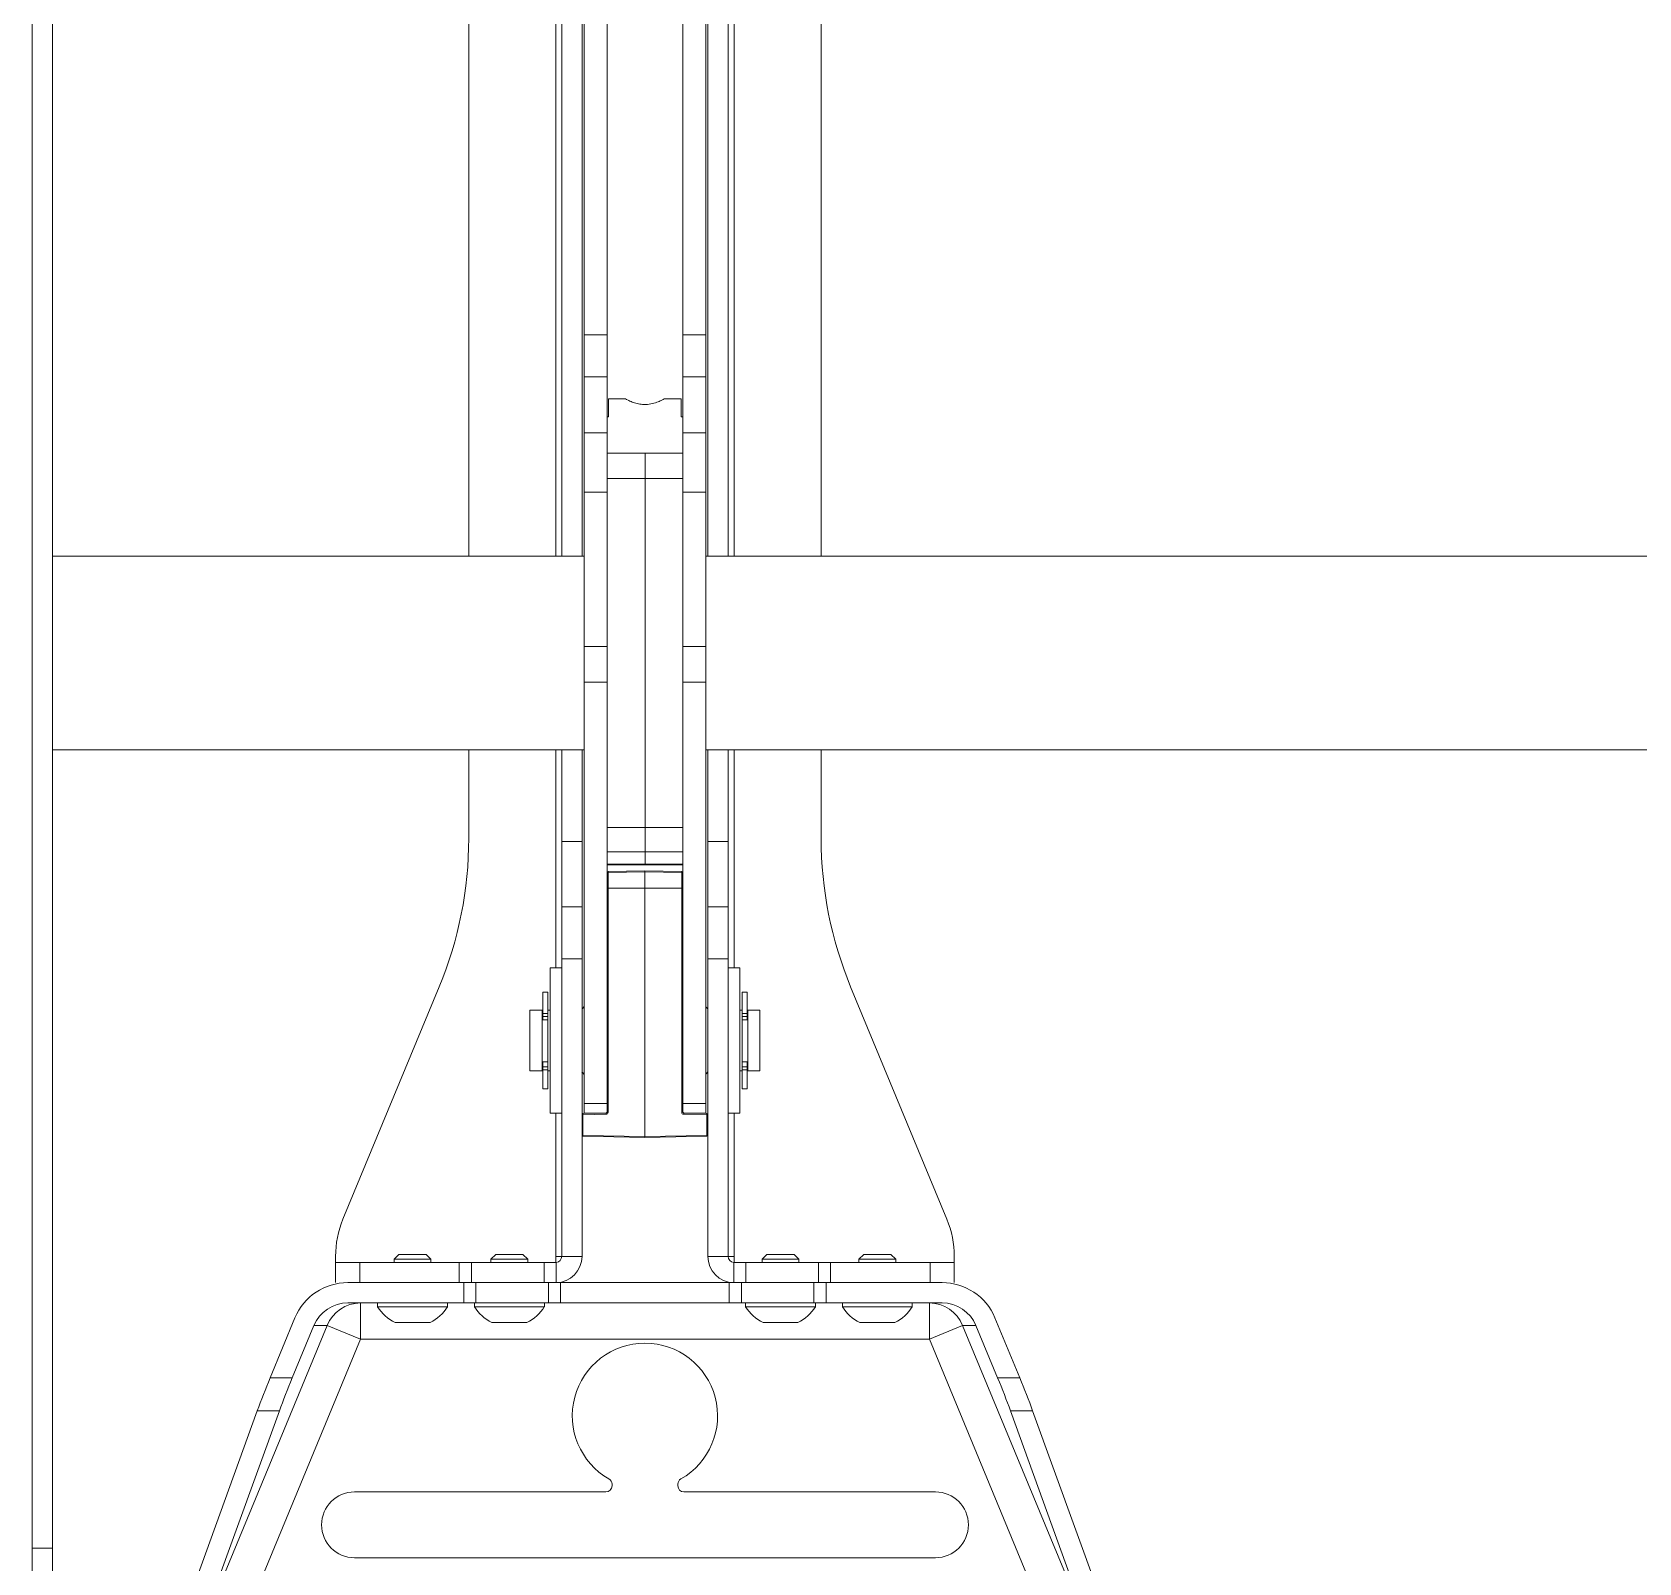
# Model space of a CAD drawing. Extents: x -382 to 1420, y -377 to 265.
# Drawn here: x 208.46 to 216.75, y 144.02 to 151.92 of the extents above; entities that cross this region are included whole.
import ezdxf

# ---------------------------------------------------------------- set-up
doc = ezdxf.new("R2010")
doc.units = 0
doc.header["$MEASUREMENT"] = 0
for name, color, linetype in [('AV-Anno-Iden', 154, 'CONTINUOUS'), ('AV-Detl-Obje-Brkt', 202, 'CONTINUOUS'), ('AV-Detl-Obje-Mont', 232, 'CONTINUOUS')]:
    doc.layers.add(name, color=color, linetype=linetype)

# ---------------------------------------------------------------- blocks, each defined once
blk = doc.blocks.new('A$C429A2651')
at = {"layer": 'AV-Detl-Obje-Brkt', "linetype": 'Continuous', "lineweight": 15}
for p, q in [((6.1943, 20.7852), (6.1943, 4.5453)), ((6.2988, 20.7852), (6.2988, 4.5453)), ((6.1943, 4.5453), (6.1943, 4.4204)), ((6.1943, 4.5453), (6.2988, 4.5453)), ((6.2988, 4.4204), (6.2988, 4.5453))]:
    blk.add_line(p, q, dxfattribs=at)
at = {"layer": 'AV-Detl-Obje-Mont', "linetype": 'Continuous', "lineweight": 15}
for p, q in [((8.8961, 15.659), (8.8961, 9.6627)), ((8.9273, 15.659), (8.9273, 9.6627)), ((9.0319, 15.659), (9.0319, 9.6627)), ((9.6815, 9.6627), (9.6815, 15.659)), ((9.786, 9.6627), (9.786, 15.659)), ((9.8172, 9.6627), (9.8172, 15.659)), ((9.0423, 10.8045), (9.0423, 14.5173)), ((9.1618, 10.8045), (9.1618, 14.5173)), ((9.5515, 14.5173), (9.5515, 10.8045)), ((9.6711, 14.5173), (9.6711, 10.8045)), ((8.4472, 12.5542), (8.4472, 9.6627)), ((10.2661, 9.6627), (10.2661, 12.5542)), ((9.0423, 10.8045), (9.1618, 10.8045)), ((9.0423, 10.5881), (9.0423, 10.8045)), ((9.1618, 10.5881), (9.1618, 10.8045)), ((9.6711, 10.8045), (9.5515, 10.8045)), ((9.5515, 10.8045), (9.5515, 10.5881)), ((9.6711, 10.8045), (9.6711, 10.5881)), ((9.0423, 10.5881), (9.1618, 10.5881)), ((9.0423, 10.2996), (9.0423, 10.5881)), ((9.1618, 10.2996), (9.1618, 10.5881)), ((9.6711, 10.5881), (9.5515, 10.5881)), ((9.5515, 10.5881), (9.5515, 10.2996)), ((9.6711, 10.5881), (9.6711, 10.2996)), ((9.2552, 10.4747), (9.1693, 10.4747)), ((9.1693, 10.381), (9.1693, 10.4747)), ((9.544, 10.4747), (9.4571, 10.4747)), ((9.544, 10.4747), (9.544, 10.381)), ((9.1693, 10.381), (9.1618, 10.381)), ((9.544, 10.381), (9.5515, 10.381)), ((9.0423, 10.2996), (9.1618, 10.2996)), ((9.0423, 9.9926), (9.0423, 10.2996)), ((9.1618, 9.9926), (9.1618, 10.2996)), ((9.6711, 10.2996), (9.5515, 10.2996)), ((9.5515, 10.2996), (9.5515, 9.9926)), ((9.6711, 10.2996), (9.6711, 9.9926)), ((9.1618, 10.1936), (9.357, 10.1936)), ((9.357, 10.0633), (9.357, 10.1936)), ((9.5515, 10.1936), (9.357, 10.1936)), ((9.1618, 10.0633), (9.357, 10.0633)), ((9.357, 8.2628), (9.357, 10.0633)), ((9.5515, 10.0633), (9.357, 10.0633)), ((9.0423, 9.9926), (9.1618, 9.9926)), ((9.0423, 9.1971), (9.0423, 9.9926)), ((9.1618, 9.1971), (9.1618, 9.9926)), ((9.6711, 9.9926), (9.5515, 9.9926)), ((9.5515, 9.9926), (9.5515, 9.1971)), ((9.6711, 9.9926), (9.6711, 9.1971)), ((9.0423, 9.6627), (6.2988, 9.6627)), ((25.0323, 9.6627), (9.6711, 9.6627)), ((9.0423, 9.1971), (9.1618, 9.1971)), ((9.0423, 9.0123), (9.0423, 9.1971)), ((9.1618, 9.0123), (9.1618, 9.1971)), ((9.6711, 9.1971), (9.5515, 9.1971)), ((9.5515, 9.1971), (9.5515, 9.0123)), ((9.6711, 9.1971), (9.6711, 9.0123)), ((9.0423, 9.0123), (9.1618, 9.0123)), ((9.0423, 6.839), (9.0423, 9.0123)), ((9.1618, 8.9138), (9.1618, 9.0123)), ((9.6711, 9.0123), (9.5515, 9.0123)), ((9.5515, 9.0123), (9.5515, 8.9138)), ((9.6711, 9.0123), (9.6711, 6.839)), ((9.1618, 8.4892), (9.1618, 8.9138)), ((9.5522, 8.9138), (9.5522, 8.4892)), ((6.2988, 8.6633), (9.0423, 8.6633)), ((8.4472, 8.6633), (8.4472, 8.2065)), ((8.8961, 8.6633), (8.8961, 7.539)), ((9.0319, 8.6633), (8.9273, 8.6633)), ((8.9273, 8.6633), (8.9273, 8.19)), ((9.0319, 8.6633), (9.0319, 8.19)), ((9.6711, 8.6633), (25.0323, 8.6633)), ((9.6815, 8.6633), (9.786, 8.6633)), ((9.6815, 8.19), (9.6815, 8.6633)), ((9.786, 8.19), (9.786, 8.6633)), ((9.8172, 7.539), (9.8172, 8.6633)), ((10.2661, 8.2065), (10.2661, 8.6633)), ((9.1618, 6.839), (9.1618, 8.4892)), ((9.5515, 8.4892), (9.5515, 6.839)), ((9.1618, 8.2628), (9.357, 8.2628)), ((9.357, 8.1367), (9.357, 8.2628)), ((9.5515, 8.2628), (9.357, 8.2628)), ((9.0319, 8.19), (8.9273, 8.19)), ((8.9273, 8.19), (8.9273, 7.8535)), ((9.0319, 8.19), (9.0319, 7.8535)), ((9.1618, 8.1367), (9.357, 8.1367)), ((9.357, 8.0742), (9.357, 8.1367)), ((9.5515, 8.1367), (9.357, 8.1367)), ((9.6815, 8.19), (9.786, 8.19)), ((9.6815, 7.8535), (9.6815, 8.19)), ((9.786, 7.8535), (9.786, 8.19)), ((9.1618, 8.0742), (9.357, 8.0742)), ((9.1618, 8.07), (9.5515, 8.07)), ((9.357, 8.07), (9.357, 8.0742)), ((9.5515, 8.0742), (9.357, 8.0742)), ((9.1667, 8.0304), (9.1618, 8.0304)), ((9.1667, 8.0354), (9.3567, 8.0387)), ((9.3567, 8.0337), (9.1667, 8.0304)), ((9.1667, 8.0304), (9.1667, 7.9502)), ((9.3567, 8.0387), (9.3567, 8.0337)), ((9.3567, 8.0387), (9.5466, 8.0354)), ((9.3567, 8.0337), (9.3567, 7.9499)), ((9.5466, 8.0304), (9.3567, 8.0337)), ((9.5466, 7.9502), (9.5466, 8.0304)), ((9.5515, 8.0304), (9.5466, 8.0304)), ((9.1667, 7.9502), (9.1618, 7.9507)), ((9.3567, 7.9499), (9.1667, 7.9502)), ((9.1667, 7.9502), (9.1667, 6.7935)), ((9.5466, 7.9502), (9.3567, 7.9499)), ((9.3567, 7.9499), (9.3567, 6.6686)), ((9.5466, 7.9502), (9.5515, 7.9507)), ((9.5466, 6.7935), (9.5466, 7.9502)), ((8.9273, 7.8535), (9.0319, 7.8535)), ((8.9273, 7.5851), (8.9273, 7.8535)), ((9.0319, 7.8535), (9.0319, 7.5851)), ((9.6815, 7.8535), (9.786, 7.8535)), ((9.6815, 7.5851), (9.6815, 7.8535)), ((9.786, 7.8535), (9.786, 7.5851)), ((9.0319, 7.5851), (8.9273, 7.5851)), ((8.9273, 7.5851), (8.9273, 6.0508)), ((9.0319, 7.5851), (9.0319, 6.0508)), ((9.786, 7.5851), (9.6815, 7.5851)), ((9.6815, 6.0508), (9.6815, 7.5851)), ((9.786, 6.0508), (9.786, 7.5851)), ((8.9273, 7.539), (8.8676, 7.539)), ((8.8676, 7.539), (8.8676, 7.1972)), ((9.8458, 7.539), (9.786, 7.539)), ((9.8458, 6.7895), (9.8458, 7.539)), ((7.7982, 6.242), (8.2951, 7.4416)), ((8.8547, 7.4141), (8.8297, 7.4141)), ((8.8297, 7.4141), (8.8297, 7.3041)), ((8.8547, 7.4141), (8.8547, 7.3041)), ((9.8836, 7.4141), (9.8586, 7.4141)), ((9.8586, 7.4141), (9.8586, 7.3042)), ((9.8836, 7.4141), (9.8836, 7.3042)), ((10.9151, 6.242), (10.4182, 7.4416)), ((8.8257, 7.3204), (8.7633, 7.3204)), ((8.7633, 7.0081), (8.7633, 7.3204)), ((8.8257, 7.0081), (8.8257, 7.3204)), ((8.8297, 7.3041), (8.8547, 7.3041)), ((8.8297, 7.2887), (8.8297, 7.3041)), ((8.8676, 7.3204), (8.8547, 7.3204)), ((8.8547, 7.3041), (8.8547, 7.2887)), ((9.8586, 7.3204), (9.8458, 7.3204)), ((9.8586, 7.3042), (9.8836, 7.3042)), ((9.8586, 7.2887), (9.8586, 7.3042)), ((9.8836, 7.3042), (9.8836, 7.2887)), ((9.95, 7.3204), (9.8876, 7.3204)), ((9.8876, 7.0081), (9.8876, 7.3204)), ((9.95, 7.3204), (9.95, 7.2244)), ((8.8297, 7.2892), (8.8257, 7.2892)), ((8.8547, 7.2887), (8.8297, 7.2887)), ((8.8297, 7.2704), (8.8297, 7.2887)), ((8.8297, 7.2704), (8.8547, 7.2704)), ((8.8297, 7.2703), (8.8297, 7.2704)), ((8.8297, 7.2703), (8.8547, 7.2703)), ((8.8547, 7.2759), (8.8547, 7.2887)), ((8.8547, 7.0468), (8.8547, 7.2759)), ((9.8836, 7.2887), (9.8586, 7.2887)), ((9.8586, 7.2759), (9.8586, 7.2887)), ((9.8586, 7.0468), (9.8586, 7.2759)), ((9.8586, 7.2704), (9.8836, 7.2704)), ((9.8586, 7.2703), (9.8836, 7.2703)), ((9.8876, 7.2892), (9.8836, 7.2892)), ((9.8836, 7.2704), (9.8836, 7.2887)), ((9.8836, 7.2704), (9.8836, 7.2703)), ((9.95, 7.2244), (9.95, 7.0081)), ((8.8676, 7.1972), (8.8676, 6.7895)), ((8.8547, 7.0546), (8.8297, 7.0546)), ((8.8297, 7.0544), (8.8297, 7.0546)), ((8.8547, 7.0544), (8.8297, 7.0544)), ((8.8297, 7.0291), (8.8297, 7.0544)), ((9.8836, 7.0546), (9.8586, 7.0546)), ((9.8836, 7.0544), (9.8586, 7.0544)), ((9.8836, 7.0546), (9.8836, 7.0544)), ((9.8836, 7.0291), (9.8836, 7.0544)), ((8.7633, 7.0081), (8.8257, 7.0081)), ((8.8257, 7.0394), (8.8297, 7.0394)), ((8.8297, 7.0291), (8.8547, 7.0291)), ((8.8297, 7.0132), (8.8297, 7.0291)), ((8.8547, 7.0132), (8.8297, 7.0132)), ((8.8297, 7.0132), (8.8297, 6.9144)), ((8.8547, 7.0291), (8.8547, 7.0468)), ((8.8547, 7.0291), (8.8547, 7.0132)), ((8.8547, 7.0132), (8.8547, 6.9144)), ((8.8547, 7.0081), (8.8676, 7.0081)), ((9.8458, 7.0081), (9.8586, 7.0081)), ((9.8586, 7.0291), (9.8586, 7.0468)), ((9.8586, 7.0291), (9.8836, 7.0291)), ((9.8586, 7.0132), (9.8586, 7.0291)), ((9.8836, 7.0132), (9.8586, 7.0132)), ((9.8586, 7.0132), (9.8586, 6.9144)), ((9.8836, 7.0394), (9.8876, 7.0394)), ((9.8836, 7.0291), (9.8836, 7.0132)), ((9.8836, 7.0132), (9.8836, 6.9144)), ((9.8876, 7.0081), (9.95, 7.0081)), ((8.8297, 6.9144), (8.8547, 6.9144)), ((9.8586, 6.9144), (9.8836, 6.9144)), ((9.0423, 6.839), (9.1618, 6.839)), ((9.0423, 6.7895), (9.0423, 6.839)), ((9.1618, 6.839), (9.1618, 6.8101)), ((9.1618, 6.7944), (9.1618, 6.8101)), ((9.5515, 6.839), (9.6711, 6.839)), ((9.5515, 6.8101), (9.5515, 6.839)), ((9.5515, 6.8101), (9.5515, 6.7944)), ((9.6711, 6.839), (9.6711, 6.7895)), ((8.8676, 6.7895), (8.9273, 6.7895)), ((8.8961, 6.7895), (8.8961, 6.0508)), ((9.0368, 6.7873), (9.1569, 6.7894)), ((9.1569, 6.7835), (9.0368, 6.7814)), ((9.0368, 6.7814), (9.0368, 6.6742)), ((9.1577, 6.7895), (9.0423, 6.7895)), ((9.1618, 6.7944), (9.1569, 6.7894)), ((9.5565, 6.7894), (9.5515, 6.7944)), ((9.6711, 6.7895), (9.5556, 6.7895)), ((9.5565, 6.7894), (9.6765, 6.7873)), ((9.6765, 6.7814), (9.5565, 6.7835)), ((9.6765, 6.6742), (9.6765, 6.7814)), ((9.786, 6.7895), (9.8458, 6.7895)), ((9.8172, 6.0508), (9.8172, 6.7895)), ((9.0368, 6.6742), (9.3567, 6.6686)), ((9.3567, 6.6646), (9.0368, 6.6702)), ((9.3567, 6.6686), (9.6765, 6.6742)), ((9.6765, 6.6702), (9.3567, 6.6646)), ((9.3567, 6.6686), (9.3567, 6.6646)), ((8.0873, 6.0604), (8.0625, 6.0356)), ((8.1592, 6.0604), (8.0873, 6.0604)), ((8.2276, 6.0604), (8.1592, 6.0604)), ((8.2524, 6.0356), (8.2276, 6.0604)), ((8.5869, 6.0604), (8.5622, 6.0356)), ((8.6583, 6.0604), (8.5869, 6.0604)), ((8.7273, 6.0604), (8.6583, 6.0604)), ((8.752, 6.0356), (8.7273, 6.0604)), ((9.9861, 6.0604), (9.9613, 6.0356)), ((10.0392, 6.0604), (9.9861, 6.0604)), ((10.1264, 6.0604), (10.0392, 6.0604)), ((10.1512, 6.0356), (10.1264, 6.0604)), ((10.4858, 6.0604), (10.461, 6.0356)), ((10.5505, 6.0604), (10.4858, 6.0604)), ((10.6261, 6.0604), (10.5505, 6.0604)), ((10.6509, 6.0356), (10.6261, 6.0604)), ((7.7602, 6.0196), (7.7602, 6.0508)), ((7.7602, 5.9151), (7.7602, 6.0196)), ((7.7602, 6.0196), (7.8851, 6.0196)), ((7.8851, 6.0196), (7.8851, 5.9151)), ((7.8851, 6.0196), (8.3987, 6.0196)), ((8.0625, 6.0356), (8.0625, 6.0196)), ((8.1598, 6.0356), (8.0625, 6.0356)), ((8.2524, 6.0356), (8.1598, 6.0356)), ((8.2524, 6.0196), (8.2524, 6.0356)), ((8.3987, 5.9151), (8.3987, 6.0196)), ((8.3987, 6.0196), (8.4611, 6.0196)), ((8.4611, 6.0196), (8.4611, 5.9151)), ((8.4611, 6.0196), (8.8359, 6.0196)), ((8.5622, 6.0356), (8.5622, 6.0196)), ((8.6587, 6.0356), (8.5622, 6.0356)), ((8.752, 6.0356), (8.6587, 6.0356)), ((8.752, 6.0196), (8.752, 6.0356)), ((8.8359, 5.9151), (8.8359, 6.0196)), ((8.8359, 6.0196), (8.8961, 6.0196)), ((8.8961, 6.0508), (8.9273, 6.0508)), ((8.8961, 6.0508), (8.8961, 6.0196)), ((8.8961, 6.0196), (8.8983, 6.0197)), ((8.8983, 6.0197), (8.8983, 5.9151)), ((9.0319, 6.0508), (8.9273, 6.0508)), ((9.6815, 6.0508), (9.786, 6.0508)), ((9.786, 6.0508), (9.8172, 6.0508)), ((9.815, 5.9151), (9.815, 6.0197)), ((9.815, 6.0197), (9.8172, 6.0196)), ((9.8172, 6.0196), (9.8172, 6.0508)), ((9.8172, 6.0196), (9.8774, 6.0196)), ((9.8774, 6.0196), (9.8774, 5.9151)), ((10.2522, 6.0196), (9.8774, 6.0196)), ((9.9613, 6.0356), (9.9613, 6.0196)), ((10.0331, 6.0356), (9.9613, 6.0356)), ((10.1512, 6.0356), (10.0331, 6.0356)), ((10.1512, 6.0196), (10.1512, 6.0356)), ((10.2522, 5.9151), (10.2522, 6.0196)), ((10.2522, 6.0196), (10.3147, 6.0196)), ((10.3147, 6.0196), (10.3147, 5.9151)), ((10.8282, 6.0196), (10.3147, 6.0196)), ((10.461, 6.0356), (10.461, 6.0196)), ((10.5485, 6.0356), (10.461, 6.0356)), ((10.6509, 6.0356), (10.5485, 6.0356)), ((10.6509, 6.0196), (10.6509, 6.0356)), ((10.8282, 5.9151), (10.8282, 6.0196)), ((10.8282, 6.0196), (10.9532, 6.0196)), ((10.9532, 6.0508), (10.9532, 6.0196)), ((10.9532, 6.0196), (10.9532, 5.9151)), ((7.8236, 5.9151), (8.3987, 5.9151)), ((7.8851, 5.9151), (8.3987, 5.9151)), ((8.4611, 5.9151), (8.3987, 5.9151)), ((8.422, 5.8105), (8.422, 5.9151)), ((8.4611, 5.9151), (8.8359, 5.9151)), ((8.4844, 5.9151), (8.4844, 5.8105)), ((8.8961, 5.9151), (8.8359, 5.9151)), ((8.8592, 5.8105), (8.8592, 5.9151)), ((8.8983, 5.9151), (8.8961, 5.9151)), ((8.8961, 5.9151), (8.9217, 5.9151)), ((8.9217, 5.9151), (8.9217, 5.8105)), ((9.7916, 5.9151), (8.9217, 5.9151)), ((9.7916, 5.8105), (9.7916, 5.9151)), ((9.7916, 5.9151), (9.8172, 5.9151)), ((9.8172, 5.9151), (9.815, 5.9151)), ((9.8774, 5.9151), (9.8172, 5.9151)), ((9.8541, 5.9151), (9.8541, 5.8105)), ((10.2522, 5.9151), (9.8774, 5.9151)), ((10.2289, 5.8105), (10.2289, 5.9151)), ((10.3147, 5.9151), (10.2522, 5.9151)), ((10.2913, 5.9151), (10.2913, 5.8105)), ((10.8282, 5.9151), (10.3147, 5.9151)), ((10.3147, 5.9151), (10.8897, 5.9151)), ((7.8236, 5.8105), (8.422, 5.8105)), ((7.8889, 5.6231), (7.8889, 5.8105)), ((7.977, 5.8105), (7.977, 5.7905)), ((8.3378, 5.7905), (8.3378, 5.8105)), ((8.4844, 5.8105), (8.422, 5.8105)), ((8.4767, 5.8105), (8.4767, 5.7905)), ((8.4844, 5.8105), (8.8592, 5.8105)), ((8.8375, 5.7905), (8.8375, 5.8105)), ((8.9217, 5.8105), (8.8592, 5.8105)), ((8.9217, 5.8105), (9.7916, 5.8105)), ((9.8541, 5.8105), (9.7916, 5.8105)), ((9.8541, 5.8105), (10.2289, 5.8105)), ((9.8758, 5.8105), (9.8758, 5.7905)), ((10.2913, 5.8105), (10.2289, 5.8105)), ((10.2366, 5.7905), (10.2366, 5.8105)), ((10.2913, 5.8105), (10.8897, 5.8105)), ((10.3755, 5.8105), (10.3755, 5.7905)), ((10.7363, 5.7905), (10.7363, 5.8105)), ((10.8245, 5.6231), (10.8245, 5.8105)), ((7.4225, 5.424), (7.5508, 5.7339)), ((8.1619, 5.7905), (7.977, 5.7905)), ((8.3378, 5.7905), (8.1619, 5.7905)), ((8.6602, 5.7905), (8.4767, 5.7905)), ((8.8375, 5.7905), (8.6602, 5.7905)), ((10.0124, 5.7905), (9.8758, 5.7905)), ((10.2366, 5.7905), (10.0124, 5.7905)), ((10.5419, 5.7905), (10.3755, 5.7905)), ((10.7363, 5.7905), (10.5419, 5.7905)), ((11.1625, 5.7339), (11.2909, 5.424)), ((7.0967, 4.1961), (7.7172, 5.6942)), ((7.5366, 5.424), (7.6485, 5.6942)), ((7.7172, 5.6942), (7.6485, 5.6942)), ((7.7172, 5.6942), (7.8889, 5.6231)), ((8.1597, 5.7096), (8.0672, 5.7096)), ((8.2476, 5.7096), (8.1597, 5.7096)), ((8.6587, 5.7096), (8.5669, 5.7096)), ((8.7473, 5.7096), (8.6587, 5.7096)), ((10.0343, 5.7096), (9.966, 5.7096)), ((10.1464, 5.7096), (10.0343, 5.7096)), ((10.5489, 5.7096), (10.4657, 5.7096)), ((10.6461, 5.7096), (10.5489, 5.7096)), ((10.8245, 5.6231), (10.9961, 5.6942)), ((11.0648, 5.6942), (10.9961, 5.6942)), ((10.9961, 5.6942), (11.6167, 4.1961)), ((11.0648, 5.6942), (11.1767, 5.424)), ((7.8889, 5.6231), (7.2854, 4.1662)), ((10.8245, 5.6231), (7.8889, 5.6231)), ((11.428, 4.1662), (10.8245, 5.6231)), ((7.4225, 5.424), (7.5366, 5.424)), ((11.1767, 5.424), (11.2909, 5.424)), ((7.0217, 4.3305), (7.356, 5.2531)), ((7.1358, 4.3305), (7.4701, 5.2531)), ((7.4701, 5.2531), (7.356, 5.2531)), ((11.2432, 5.2531), (11.5775, 4.3305)), ((11.3574, 5.2531), (11.2432, 5.2531)), ((11.3574, 5.2531), (11.6916, 4.3305)), ((9.1555, 4.8357), (7.8576, 4.8357)), ((9.1868, 4.8753), (9.1868, 4.867)), ((9.5266, 4.867), (9.5266, 4.8753)), ((10.8557, 4.8357), (9.5578, 4.8357)), ((7.8576, 4.4959), (10.8557, 4.4959))]:
    blk.add_line(p, q, dxfattribs=at)
for centre, radius, start, end in [((6.4485, 8.2065), 1.9988, 337.5, 0), ((12.2648, 8.2065), 1.9988, 180, 202.5), ((9.1668, 8.0304), 0.005, 91, 180), ((9.2383, 8.0329), 0.0716, 178.00162, 181.99838), ((9.475, 8.0329), 0.0716, 358.00162, 1.99838), ((9.5465, 8.0304), 0.005, 0, 89), ((9.0131, 7.3517), 0.0312, 306.8699, 338.87558), ((9.7002, 7.3517), 0.0312, 201.12442, 233.1301), ((9.0131, 6.9769), 0.0312, 21.12442, 53.1301), ((9.7002, 6.9769), 0.0312, 126.8699, 158.87558), ((9.0369, 6.7823), 0.005, 91, 180), ((9.0356, 6.7885), 0.00721, 238.71543, 279.30795), ((9.111, 6.7844), 0.0743, 177.70443, 182.29557), ((9.2311, 6.7865), 0.0743, 177.70443, 182.29557), ((9.1567, 6.7935), 0.00999, 271, 0), ((9.1655, 6.8006), 0.00721, 238.71543, 279.30795), ((9.5478, 6.8006), 0.00721, 260.69205, 301.28457), ((9.5566, 6.7935), 0.00999, 180, 269), ((9.4822, 6.7865), 0.0743, 357.70443, 2.29557), ((9.6023, 6.7844), 0.0743, 357.70443, 2.29557), ((9.6765, 6.7823), 0.005, 0, 89), ((9.6777, 6.7885), 0.00721, 260.69205, 301.28457), ((9.0356, 6.6813), 0.00721, 238.71543, 279.30795), ((9.0369, 6.6752), 0.005, 180, 269), ((9.1018, 6.6722), 0.065, 178.21866, 181.78134), ((9.6777, 6.6813), 0.00721, 260.69205, 301.28457), ((9.6765, 6.6752), 0.005, 271, 0), ((9.6116, 6.6722), 0.065, 358.21866, 1.78134), ((8.2598, 6.0508), 0.4997, 157.5, 180), ((10.4535, 6.0508), 0.4997, 0, 22.5), ((8.8961, 6.0508), 0.0312, 274.11719, 0), ((8.8961, 6.0508), 0.1358, 270.94632, 0), ((9.8172, 6.0508), 0.1358, 180, 269.05368), ((9.8172, 6.0508), 0.0312, 180, 265.88281), ((7.8893, 5.625), 0.1855, 90.14971, 158.08703), ((10.824, 5.625), 0.1855, 21.91297, 89.85029), ((8.1574, 5.9008), 0.2114, 211.43625, 244.74736), ((8.1574, 5.9008), 0.2114, 295.25264, 328.56375), ((8.6571, 5.9008), 0.2114, 211.43625, 244.74736), ((8.6571, 5.9008), 0.2114, 295.25264, 328.56375), ((10.0562, 5.9008), 0.2114, 211.43625, 244.74736), ((10.0562, 5.9008), 0.2114, 295.25264, 328.56375), ((10.5559, 5.9008), 0.2114, 211.43625, 244.74736), ((10.5559, 5.9008), 0.2114, 295.25264, 328.56375), ((9.3567, 5.228), 0.3748, 299.69512, 240.30488), ((9.1555, 4.8753), 0.0312, 0, 60.30488), ((9.5578, 4.8753), 0.0312, 119.69512, 180), ((7.8576, 4.6658), 0.1699, 90, 270), ((9.1555, 4.867), 0.0312, 270, 0), ((9.5578, 4.867), 0.0312, 180, 270), ((10.8557, 4.6658), 0.1699, 270, 90)]:
    blk.add_arc(centre, radius, start, end, dxfattribs=at)
for centre, major_axis, ratio, start_param, end_param in [((7.8236, 5.6231), (0.2949, 0), 0.989999, 1.570796, 2.752435), ((10.8897, 5.6231), (-0.2949, 0), 0.989999, 3.530751, 4.712389), ((7.8236, 5.6231), (0.1893, 0), 0.989999, 1.570796, 2.752435), ((10.8897, 5.6231), (-0.1893, 0), 0.989999, 3.530751, 4.712389), ((7.4937, 5.424), (0.2103, 0.499), 0.121318, 1.621888, 1.970953), ((7.6078, 5.424), (0.2103, 0.499), 0.121318, 1.621888, 1.970953), ((11.1055, 5.424), (-0.2103, 0.499), 0.121318, 4.312232, 4.661298), ((11.2197, 5.424), (-0.2103, 0.499), 0.121318, 4.312232, 4.661298)]:
    blk.add_ellipse(centre, major_axis=major_axis, ratio=ratio, start_param=start_param, end_param=end_param, dxfattribs=at)
blk.add_open_spline([(9.4571, 10.4742), (9.4574, 10.4743), (9.4589, 10.4751), (9.4517, 10.4712), (9.4365, 10.4637), (9.4116, 10.4534), (9.3796, 10.4453), (9.3457, 10.4442), (9.3157, 10.4494), (9.2893, 10.4582), (9.2677, 10.468), (9.2566, 10.474), (9.2556, 10.4745), (9.2552, 10.4747)], degree=3, knots=[0, 0, 0, 0, 0.025254, 0.118674, 0.214391, 0.320663, 0.43443, 0.536945, 0.62642, 0.721626, 0.831146, 0.943616, 1, 1, 1, 1], dxfattribs=at)

msp = doc.modelspace()

# ---------------------------------------------------------------- block references
at = {"layer": 'AV-Anno-Iden'}
msp.add_blockref('A$C429A2651', (202.26765, 139.55324), dxfattribs=at)

doc.saveas('drawing.dxf')
